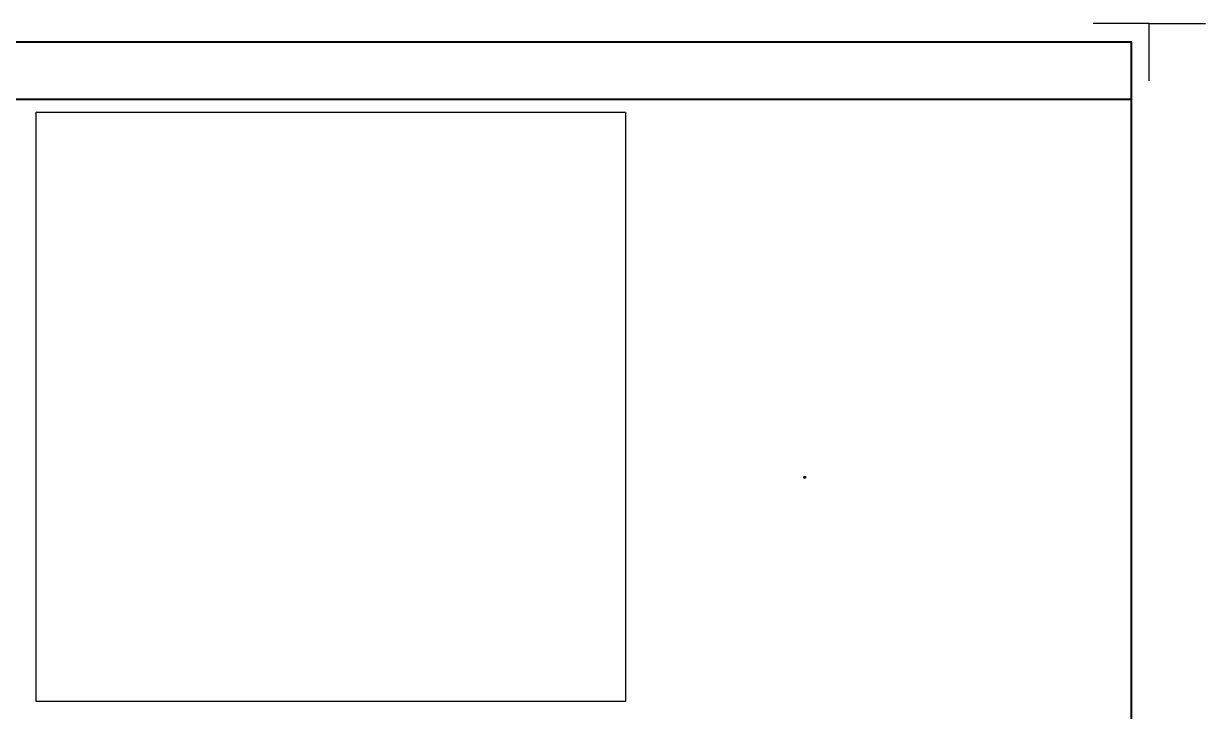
# Model space of a CAD drawing. Header units: millimetres. Extents: x 6676 to 14342, y 3639 to 5293.
# Drawn here: x 9174 to 9826, y 4913 to 5293 of the extents above; entities that cross this region are included whole.
import ezdxf

# ---------------------------------------------------------------- set-up
doc = ezdxf.new("R2010")
doc.units = ezdxf.units.MM
doc.linetypes.add('DASHED', pattern=[19.05, 12.7, -6.35])
doc.layers.add('A-Ceiling Color Navy', color=156, linetype='DASHED')
doc.layers.add('A-dim-work', color=8, linetype='Continuous')
picture_1 = doc.add_image_def('image2.jpg', size_in_pixel=(1500, 1500))

msp = doc.modelspace()

# ---------------------------------------------------------------- hatches: boundary and pattern name
at = {"layer": 'A-Ceiling Color Navy', "ltscale": 0.01}
h = msp.add_hatch(dxfattribs=at)
h.set_pattern_fill('ANSI31', color=256)
h.set_pattern_definition([(45, (1284.5158, -27.7108), (-2.245064, 2.245064), [])])
edge = h.paths.add_edge_path()
edge.add_arc((9408.105, 5022.196), 1, 0, 360)

# ---------------------------------------------------------------- linework, layer by layer
for points in [[(9795.121, 5261.002), (9795.121, 5292.666), (9764.121, 5292.666)], [(9795.121, 5261.002), (9795.121, 5292.666), (9826.121, 5292.666)]]:
    msp.add_lwpolyline(points)
at = {"layer": 'A-dim-work', "color": 6, "lineweight": 40, "ltscale": 20}
msp.add_line((8835.121, 5251.002), (9785.121, 5251.002), dxfattribs=at)
msp.add_lwpolyline([(8835.121, 4570.166), (8835.121, 5282.666), (9785.121, 5282.666), (9785.121, 4570.166)], close=True, dxfattribs=at)

# ---------------------------------------------------------------- pictures from other files: only their frames are drawn
at = {"layer": 'A-dim-work'}
image = msp.add_image(picture_1, insert=(9180.716, 4918.434), size_in_units=(325.349, 325.349), dxfattribs=at)
image.dxf.flags = 7
image = msp.add_image(picture_1, insert=(9604.538, 5041.75), size_in_units=(0.931, 0.931), dxfattribs=at)
image.dxf.flags = 7

doc.saveas('drawing.dxf')
